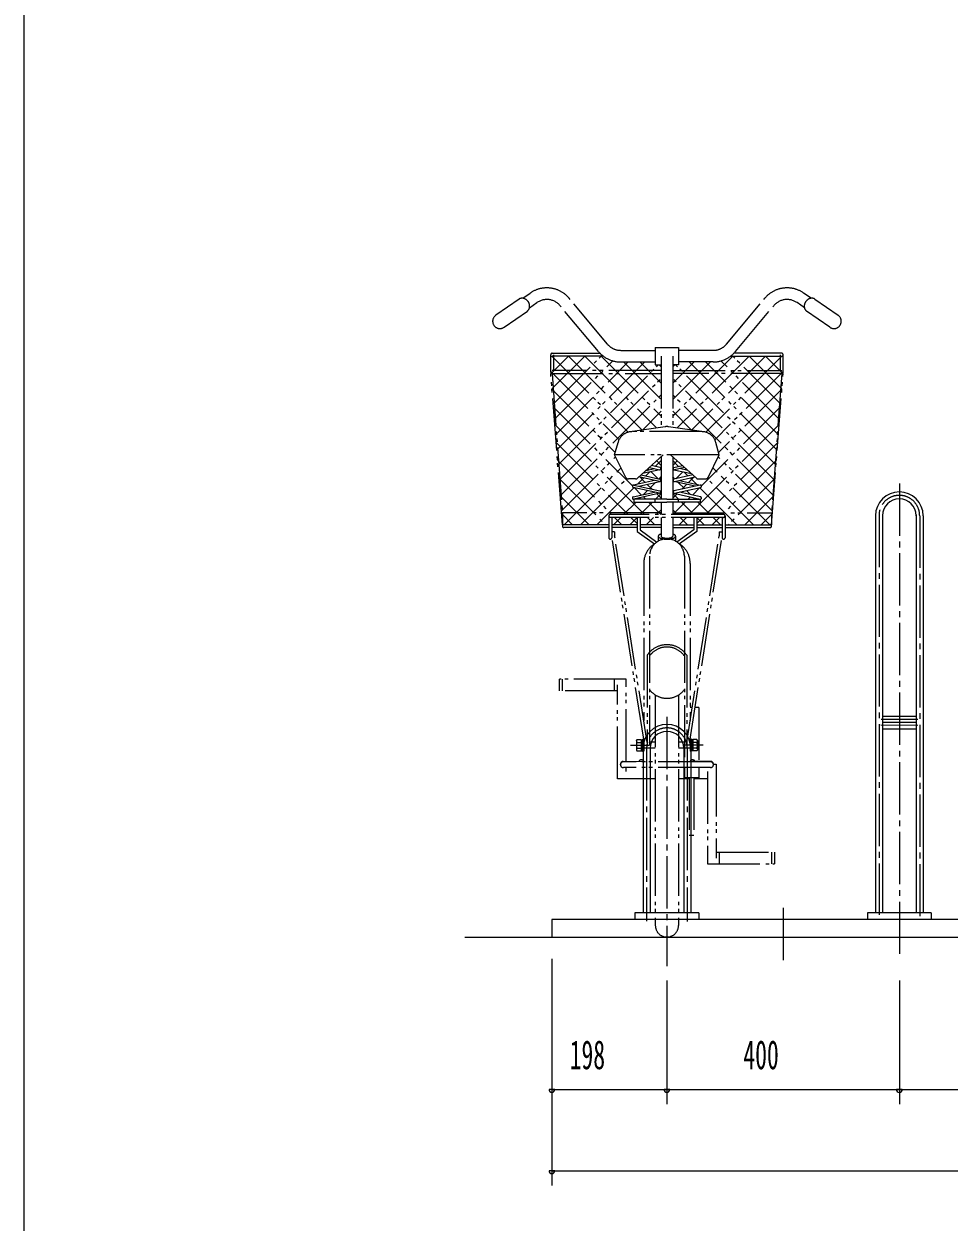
# Model space of a CAD drawing. Units: millimetres, scale not verified. Extents: x -5740 to 5740, y -4020 to 4020.
# Drawn here: x -5740 to -4148, y -516 to 1546 of the extents above; entities that cross this region are included whole.
import ezdxf
from ezdxf.enums import TextEntityAlignment as Align

# ---------------------------------------------------------------- set-up
doc = ezdxf.new("R2010")
doc.units = ezdxf.units.MM
doc.header["$LTSCALE"] = 10
doc.linetypes.add('CHAIN2', pattern=[12, 9, -1, 1, -1])
doc.linetypes.add('DOUBLE_CHAIN2', pattern=[12.8, 9, -1, 0.6, -0.6, 0.6, -1])
for name, color, linetype, lineweight in [('0-0_0', 2, 'DOUBLE_CHAIN2', 18), ('0-2_2_0_BOLD', 7, 'Continuous', 18), ('0-4_2_2_CENTER', 3, 'CHAIN2', 18), ('0-5_2_5_DIM', 3, 'Continuous', 18), ('0-7_F_F_', 5, 'Continuous', 18)]:
    doc.layers.add(name, color=color, linetype=linetype, lineweight=lineweight)
doc.layers.add('0-9_2-C', color=7, linetype='Continuous')
doc.styles.add('ＭＳ ゴシック', font='')
doc.styles.get('ＭＳ ゴシック').set_extended_font_data('MS Gothic')

# ---------------------------------------------------------------- blocks, each defined once
blk = doc.blocks.new('cyc02s_2')
at = {"layer": '0-0_0'}
for p, q in [((-254.56, 1098.17), (-294.64, 1070.26)), ((-248.03, 1099.67), (-235.3, 1108.53)), ((-102.56, 1020.77), (-168.35, 1099.55)), ((102.56, 1020.77), (168.35, 1099.55)), ((248.03, 1099.67), (235.3, 1108.53)), ((254.56, 1098.17), (294.64, 1070.26)), ((-280.36, 1049.74), (-240.27, 1077.65)), ((-236.6, 1083.25), (-223.87, 1092.12)), ((-117.91, 1007.95), (-183.7, 1086.73)), ((117.91, 1007.95), (183.7, 1086.73)), ((236.6, 1083.25), (223.87, 1092.12)), ((280.36, 1049.74), (240.27, 1077.65)), ((-20, 1015), (-20, 985)), ((-200, 972.65), (-200, 1002.49)), ((-200, 997.98), (-197.99, 999.99)), ((-199.97, 969.73), (-169.71, 999.99)), ((-197.99, 999.99), (-67, 869)), ((-197.95, 943.46), (-141.42, 999.99)), ((-197.5, 1004.99), (-115.23, 1004.99)), ((-109.52, 999.99), (-197.5, 999.99)), ((-195, 1002.49), (-195, 975.15)), ((-193.91, 890.93), (-93, 991.85)), ((-191.89, 864.66), (-66.56, 990)), ((-189.88, 838.4), (-38.27, 990)), ((-169.71, 999.99), (-42.5, 872.78)), ((-141.42, 999.99), (-17.78, 876.34)), ((-79.54, 1010), (-20, 1010)), ((-79.54, 990), (-20, 990)), ((-74.86, 990), (-10, 925.14)), ((-46.58, 990), (-10, 953.42)), ((-10, 1000), (-10, 877.47)), ((10, 1000), (10, 877.47)), ((46.58, 990), (10, 953.42)), ((74.86, 990), (10, 925.14)), ((141.42, 999.99), (17.78, 876.34)), ((79.54, 1010), (20, 1010)), ((79.54, 990), (20, 990)), ((189.88, 838.4), (38.27, 990)), ((169.71, 999.99), (42.5, 872.78)), ((191.89, 864.66), (66.56, 990)), ((193.91, 890.93), (93, 991.85)), ((109.52, 999.99), (197.5, 999.99)), ((197.5, 1004.99), (115.23, 1004.99)), ((197.95, 943.46), (141.42, 999.99)), ((199.97, 969.73), (169.71, 999.99)), ((195, 1002.49), (195, 975.15)), ((200, 972.65), (200, 1002.49)), ((-200, 973.72), (-82.4, 856.11)), ((-200, 970.15), (-10, 970.15)), ((-180, 709.85), (-200, 970.15)), ((-197.79, 970.15), (-180, 730.01)), ((-10, 975.15), (-197.5, 975.15)), ((-187.86, 812.13), (-14.99, 985)), ((-20, 985), (-10, 985)), ((-13.3, 985), (-10, 981.71)), ((13.3, 985), (10, 981.71)), ((10, 975.15), (197.5, 975.15)), ((200, 970.15), (10, 970.15)), ((187.86, 812.13), (14.99, 985)), ((200, 973.72), (82.4, 856.11)), ((197.79, 970.15), (180, 730.01)), ((180, 709.85), (200, 970.15)), ((-185.84, 785.87), (-10, 961.71)), ((185.84, 785.87), (10, 961.71)), ((-197.94, 943.37), (-88.84, 834.27)), ((-183.82, 759.6), (-10, 933.42)), ((183.82, 759.6), (10, 933.42)), ((197.94, 943.37), (88.84, 834.27)), ((-195.59, 912.74), (-59.43, 776.57)), ((195.59, 912.74), (59.43, 776.57)), ((-42.33, 872.81), (-10, 905.14)), ((42.33, 872.81), (10, 905.14)), ((-193.23, 882.1), (-38.64, 727.5)), ((-2.84, 878.5), (-63.57, 869.75)), ((60, 870), (-60, 870)), ((63.57, 869.75), (2.84, 878.5)), ((193.23, 882.1), (38.64, 727.5)), ((-190.88, 851.46), (-66.92, 727.5)), ((190.88, 851.46), (66.92, 727.5)), ((90, 830), (84.12, 851.58)), ((-181.8, 733.33), (-88.38, 826.75)), ((-70.72, 791.34), (-90, 830)), ((-50.76, 789.85), (-6.22, 830)), ((-10, 826.59), (-10, 753.77)), ((50.76, 789.85), (6.22, 830)), ((10, 826.59), (10, 753.77)), ((181.8, 733.33), (88.38, 826.75)), ((-188.53, 820.82), (-95.21, 727.5)), ((-177, 709.85), (-78.97, 807.88)), ((-12.06, 804.49), (-42, 797.74)), ((-35.94, 803.21), (-21.61, 806.44)), ((-32.55, 806.26), (-30.68, 804.4)), ((-30.21, 808.38), (-12.94, 804.49)), ((-12.07, 808.39), (-26.57, 811.66)), ((-24.5, 805.79), (-23.43, 806.85)), ((-20.09, 810.2), (-10, 820.28)), ((-17.67, 819.67), (-10, 812)), ((20.09, 810.2), (10, 820.28)), ((17.67, 819.67), (10, 812)), ((12.06, 804.49), (42, 797.74)), ((12.07, 808.39), (26.57, 811.66)), ((30.21, 808.38), (12.94, 804.49)), ((35.94, 803.21), (21.61, 806.44)), ((24.5, 805.79), (23.43, 806.85)), ((32.55, 806.26), (30.68, 804.4)), ((177, 709.85), (78.97, 807.88)), ((188.53, 820.82), (95.21, 727.5)), ((-186.17, 790.18), (-105.84, 709.85)), ((-148.72, 709.85), (-69.1, 789.47)), ((-54.11, 788.57), (-66.24, 788.57)), ((-21.61, 786.17), (-57.5, 778.08)), ((-50.66, 779.63), (-39.98, 790.31)), ((-48.4, 776.04), (-12.06, 784.22)), ((-12.94, 784.22), (-48.2, 792.16)), ((-46.3, 791.73), (-37.22, 782.65)), ((-44.56, 795.44), (-12.06, 788.12)), ((-36.63, 793.65), (-29.79, 800.5)), ((-27.33, 801.05), (-15.09, 788.8)), ((-13.55, 788.45), (-10, 792)), ((-11.06, 784.78), (-10, 783.72)), ((13.55, 788.45), (10, 792)), ((11.06, 784.78), (10, 783.72)), ((44.56, 795.44), (12.06, 788.12)), ((48.4, 776.04), (12.06, 784.22)), ((12.94, 784.22), (48.2, 792.16)), ((27.33, 801.05), (15.09, 788.8)), ((21.61, 786.17), (57.5, 778.08)), ((36.63, 793.65), (29.79, 800.5)), ((46.3, 791.73), (37.22, 782.65)), ((50.66, 779.63), (39.98, 790.31)), ((54.11, 788.57), (66.24, 788.57)), ((148.72, 709.85), (69.1, 789.47)), ((186.17, 790.18), (105.84, 709.85)), ((-120.43, 709.85), (-56.52, 773.76)), ((-12.94, 763.95), (-57.94, 774.08)), ((-57.94, 757.72), (-21.61, 765.9)), ((-57.06, 777.99), (-12.06, 767.85)), ((-12.06, 763.95), (-57.06, 753.82)), ((-56.64, 773.79), (-43.76, 760.91)), ((-40.31, 761.69), (-33.43, 768.57)), ((-33.88, 779.31), (-25.43, 770.86)), ((-30.09, 771.91), (-19.44, 782.56)), ((-19.95, 753.77), (-10, 763.72)), ((19.95, 753.77), (10, 763.72)), ((57.06, 777.99), (12.06, 767.85)), ((12.06, 763.95), (57.06, 753.82)), ((12.94, 763.95), (57.94, 774.08)), ((30.09, 771.91), (19.44, 782.56)), ((57.94, 757.72), (21.61, 765.9)), ((33.88, 779.31), (25.43, 770.86)), ((40.31, 761.69), (33.43, 768.57)), ((56.64, 773.79), (43.76, 760.91)), ((120.43, 709.85), (56.52, 773.76)), ((-183.82, 759.54), (-134.13, 709.85)), ((-74.5, 727.5), (-53.23, 748.77)), ((-57.06, 748.77), (0, 748.77)), ((-48.23, 753.77), (-45.6, 756.4)), ((-46.21, 727.5), (-24.95, 748.77)), ((-40.42, 757.56), (-36.62, 753.77)), ((-31.62, 748.77), (-10.35, 727.5)), ((-20, 748.77), (-20, 753.77)), ((-17.33, 762.76), (-10, 755.43)), ((-10, 748.77), (-10, 727.5)), ((0, 753.77), (57.06, 753.77)), ((57.06, 748.77), (0, 748.77)), ((17.33, 762.76), (10, 755.43)), ((10, 748.77), (10, 727.5)), ((31.62, 748.77), (10.35, 727.5)), ((20, 748.77), (20, 753.77)), ((46.21, 727.5), (24.95, 748.77)), ((40.42, 757.56), (36.62, 753.77)), ((48.23, 753.77), (45.6, 756.4)), ((74.5, 727.5), (53.23, 748.77)), ((57.06, 753.77), (57.06, 748.77)), ((183.82, 759.54), (134.13, 709.85)), ((-181.46, 728.9), (-162.41, 709.85)), ((-10, 730.01), (-180, 730.01)), ((-180, 730.01), (-180, 709.85)), ((-100, 725), (-100, 687.5)), ((97.5, 727.5), (-97.5, 727.5)), ((97.5, 722.5), (-97.5, 722.5)), ((-95, 722.5), (-95, 687.5)), ((-92.15, 709.85), (-79.5, 722.5)), ((-90.21, 722.5), (-77.56, 709.85)), ((-63.86, 709.85), (-51.25, 722.47)), ((-61.92, 722.5), (-51.25, 711.83)), ((-35.58, 709.85), (-22.93, 722.5)), ((-33.64, 722.5), (-20.99, 709.85)), ((-17.93, 727.5), (-10, 735.43)), ((-10, 722.5), (-10, 690)), ((17.93, 727.5), (10, 735.43)), ((10, 730.01), (180, 730.01)), ((10, 722.5), (10, 690)), ((33.64, 722.5), (20.99, 709.85)), ((35.58, 709.85), (22.93, 722.5)), ((51.25, 722.5), (51.25, 698.25)), ((61.92, 722.5), (51.25, 711.83)), ((63.86, 709.85), (51.25, 722.47)), ((90.21, 722.5), (77.56, 709.85)), ((92.15, 709.85), (79.5, 722.5)), ((95, 722.5), (95, 687.5)), ((100, 725), (100, 687.5)), ((181.46, 728.9), (162.41, 709.85)), ((180, 730.01), (180, 709.85)), ((-100, 709.85), (-180, 709.85)), ((-100, 704.85), (-177.5, 704.85)), ((-51.25, 709.85), (-95, 709.85)), ((-51.25, 704.85), (-95, 704.85)), ((-10, 709.85), (-46.25, 709.85)), ((-10, 704.85), (-46.25, 704.85)), ((10, 709.85), (46.25, 709.85)), ((10, 704.85), (46.25, 704.85)), ((51.25, 709.85), (95, 709.85)), ((51.25, 704.85), (95, 704.85)), ((100, 709.85), (180, 709.85)), ((100, 704.85), (177.5, 704.85)), ((-90, 697.45), (-95, 697.45)), ((-40, 340.7), (-95, 690)), ((-90, 697.45), (-90, 690.39)), ((-34, 334.74), (-90, 690.39)), ((-15, 690), (-15, 681.38)), ((15, 690), (15, 681.38)), ((51.25, 698.25), (21.4, 676.89)), ((34, 334.74), (90, 690.39)), ((40, 340.7), (95, 690)), ((90, 697.45), (90, 690.39)), ((90, 697.45), (95, 697.45)), ((-40, 643.1), (-40, 372.85)), ((-30, 655.4), (-30, 330.2)), ((30, 655.4), (30, 301.58)), ((40, 643.1), (40, 372.85)), ((-34, 485.16), (-34, 330.2)), ((34, 485.16), (34, 330.2)), ((-70, 443.99), (-185, 443.99)), ((-180, 423.99), (-180, 443.99)), ((-90, 423.99), (-90, 443.99)), ((-70, 302.52), (-70, 443.99)), ((-20, 416.79), (-20, 20)), ((20, 416.79), (20, 20)), ((43.52, 395.2), (40, 395.2)), ((55, 395.2), (48.58, 395.2)), ((55, 395.2), (55, 302.76)), ((-62.5, 330.2), (-30, 330.2)), ((-52.5, 338.45), (-51.6, 340.02)), ((-51.6, 340.02), (-44.5, 340.02)), ((-51.6, 335.11), (-44.5, 335.11)), ((-44.5, 340.02), (-44.5, 320.38)), ((-44.5, 339.6), (-42, 339.6)), ((-42, 330.2), (-44.5, 332.7)), ((-44.5, 330.2), (-42, 327.7)), ((-42, 340.7), (-42, 319.7)), ((-20, 335.2), (-30, 335.2)), ((30, 335.2), (20, 335.2)), ((62.5, 330.2), (30, 330.2)), ((40, 340.7), (40, 319.7)), ((42, 340.7), (40, 340.7)), ((42, 340.7), (42, 319.7)), ((44.5, 339.6), (42, 339.6)), ((42, 330.2), (44.5, 332.7)), ((44.5, 330.2), (42, 327.7)), ((44.5, 340.02), (44.5, 320.38)), ((51.6, 335.11), (44.5, 335.11)), ((52.5, 338.45), (52.5, 321.95)), ((-51.6, 325.29), (-44.5, 325.29)), ((-44.5, 320.8), (-42, 320.8)), ((-42, 319.7), (-40, 319.7)), ((-20, 325.2), (-40, 325.2)), ((40, 325.2), (20, 325.2)), ((42, 319.7), (40, 319.7)), ((44.5, 320.8), (42, 320.8)), ((51.6, 325.29), (44.5, 325.29)), ((51.6, 320.38), (44.5, 320.38)), ((52.5, 321.95), (51.6, 320.38)), ((-80, 296.58), (-80, 297.44)), ((-75.08, 302.44), (-44.08, 302.93)), ((75, 301.58), (-75, 301.58)), ((75, 291.58), (-75, 291.58)), ((-70, 285), (-70, 291.58)), ((30, 291.58), (30, 274.32)), ((75.08, 302.44), (44.08, 302.93)), ((55, 291.58), (55, 274.32)), ((80, 296.58), (80, 297.44)), ((38.5, 272.5), (20, 272.5)), ((55, 274.32), (30, 274.32)), ((38.5, 274.32), (38.5, 175)), ((46.5, 274.32), (46.5, 175)), ((70, 272.5), (46.5, 272.5)), ((70, 285), (70, 126.01)), ((46.5, 175), (38.5, 175)), ((85, 146.01), (185, 146.01)), ((90, 146.01), (90, 126.01)), ((180, 146.01), (180, 126.01)), ((185, 146.01), (185, 126.01)), ((70, 126.01), (185, 126.01))]:
    blk.add_line(p, q, dxfattribs=at)
for points in [[(-20, 1015), (20, 1015), (20, 985), (10, 985)], [(-195.93, 917.2), (-113.14, 999.99), (-10, 896.85)], [(195.93, 917.2), (113.14, 999.99), (10, 896.85)], [(200, 997.98), (197.99, 999.99), (67, 869)], [(70.72, 791.34), (90, 830), (-90, 830), (-84.12, 851.57)], [(0, 753.77), (-57.06, 753.77), (-57.06, 748.77)], [(-51.25, 722.5), (-51.25, 698.25), (-21.4, 676.89)], [(-46.25, 722.5), (-46.25, 700.82), (-17.16, 680.01)], [(46.25, 722.5), (46.25, 700.82), (17.16, 680.01)], [(-85, 423.99), (-185, 423.99), (-185, 443.99)], [(-20, 272.5), (-85, 272.5), (-85, 433.99)], [(-52.5, 338.45), (-52.5, 321.95), (-51.6, 320.38), (-44.5, 320.38)], [(-42, 340.7), (-40, 340.7), (-40, 319.7)], [(52.5, 338.45), (51.6, 340.02), (44.5, 340.02)], [(80, 297.5), (85, 297.5), (85, 136.01)]]:
    blk.add_lwpolyline(points, dxfattribs=at)
for centre, radius, start, end in [((-206.73, 1067.5), 50, 39.86438, 124.84761), ((206.73, 1067.5), 50, 55.15239, 140.13562), ((-206.73, 1067.5), 30, 39.86449, 124.84761), ((206.73, 1067.5), 30, 55.15239, 140.13551), ((-287.5, 1060), 12.5, 124.84708, 304.84773), ((287.5, 1060), 12.5, 235.15227, 55.15292), ((-79.54, 1040), 30, 219.86449, 270), ((79.54, 1040), 30, 270, 320.13551), ((-197.5, 1002.49), 2.5, 90, 180), ((-79.54, 1040), 50, 219.86438, 270), ((79.54, 1040), 50, 270, 320.13562), ((197.5, 1002.49), 2.5, 0, 90), ((-197.5, 972.65), 2.5, 180, 270), ((197.5, 972.65), 2.5, 270, 0), ((-60, 845), 25, 90, 164.75688), ((0, 858.79), 19.91, 81.79861, 98.20139), ((60, 845), 25, 15.24312, 90), ((-12.5, 806.44), 2, 257.31407, 77.31406), ((12.5, 806.44), 2, 102.68381, 282.68593), ((-66.24, 793.57), 5, 206.50497, 270), ((-54.11, 793.57), 5, 270, 312.02835), ((-12.5, 786.17), 2, 257.31407, 77.31406), ((12.5, 786.17), 2, 102.68381, 282.68593), ((54.11, 793.57), 5, 227.97165, 270), ((66.24, 793.57), 5, 270, 333.49503), ((-57.5, 776.03), 2, 77.31406, 257.31406), ((-12.5, 765.9), 2, 257.31407, 77.31406), ((12.5, 765.9), 2, 102.68381, 282.68593), ((57.5, 776.03), 2, 282.68381, 102.68594), ((-57.5, 755.77), 2, 102.69742, 282.69742), ((57.5, 755.77), 2, 257.30045, 77.30258), ((-97.5, 725), 2.5, 90, 270), ((97.5, 725), 2.5, 270, 90), ((-177.5, 707.35), 2.5, 90, 270), ((177.5, 707.35), 2.5, 270, 90), ((-97.5, 687.5), 2.5, 180, 0), ((0, 655.4), 30, 0.00034, 179.99966), ((97.5, 687.5), 2.5, 180, 0), ((0, 643.1), 40, 120.12849, 180), ((0, 643.1), 40, 0, 59.87151), ((0, 462.14), 41.06, 34.1051, 145.89534), ((0, 462.14), 37.06, 35.95757, 144.04259), ((0, 448.71), 37.67, 217.21396, 322.78557), ((-48.72, 337.56), 3.78, 180, 220.42831), ((-38.72, 330.2), 13.78, 159.1357, 200.8643), ((48.72, 337.56), 3.78, 319.57169, 0), ((38.72, 330.2), 13.78, 339.1357, 20.8643), ((-48.72, 322.84), 3.78, 139.56885, 180), ((48.72, 322.84), 3.78, 0, 40.43115), ((-75, 297.44), 5, 90.90833, 180), ((-75, 296.58), 5, 90, 270), ((-44, 300), 5, 18.43083, 145.04608), ((44, 300), 5, 34.95392, 161.56917), ((75, 296.58), 5, 270, 90), ((75, 297.44), 5, 0, 89.09167), ((0, 20), 20, 180, 0)]:
    blk.add_arc(centre, radius, start, end, dxfattribs=at)
for centre, major_axis, ratio, start_param, end_param in [((-247.42, 1087.91), (7.14, -10.26), 0.8285, 0.0000072, 3.141586), ((247.42, 1087.91), (-7.14, -10.26), 0.8285, 3.1415993, 6.2831781), ((0, 690), (15, 0), 0.3389, 2.3005264, 3.1415927), ((0, 690), (-15, 0), 0.3389, 6.2831853, 9.424778), ((0, 690), (-10, 0), 0.3389, 6.2831853, 9.424778), ((0, 690), (15, 0), 0.3389, 6.2831853, 7.1242515)]:
    blk.add_ellipse(centre, major_axis=major_axis, ratio=ratio, start_param=start_param, end_param=end_param, dxfattribs=at)

msp = doc.modelspace()

# ---------------------------------------------------------------- linework, layer by layer
at = {"layer": '0-2_2_0_BOLD'}
for p, q in [((-4274.27, 699.55), (-4274.27, 15.69)), ((-4262.27, 700.78), (-4262.27, 15.69)), ((-4204.27, 700.78), (-4204.27, 15.69)), ((-4192.27, 699.55), (-4192.27, 15.69)), ((-4262.27, 354.59), (-4204.27, 354.59)), ((-4262.27, 343.82), (-4204.27, 343.82)), ((-4262.27, 332.39), (-4204.27, 332.39)), ((-4674.27, 299.19), (-4674.27, 15.69)), ((-4662.27, 299.19), (-4662.27, 15.69)), ((-4604.27, 299.19), (-4604.27, 15.69)), ((-4592.27, 299.19), (-4592.27, 15.69)), ((-2835.27, 4.19), (-4831.27, 4.19)), ((-4831.27, 4.19), (-4831.27, -25.81)), ((-4578.27, 15.69), (-4688.27, 15.69)), ((-4688.27, 15.69), (-4688.27, 4.19)), ((-4578.27, 15.69), (-4578.27, 4.19)), ((-4178.27, 15.69), (-4178.27, 4.19)), ((-4981.27, -25.81), (-2685.27, -25.81))]:
    msp.add_line(p, q, dxfattribs=at)
msp.add_lwpolyline([(-4178.27, 15.69), (-4288.27, 15.69), (-4288.27, 4.19)], dxfattribs=at)
for centre, radius in [((-4233.27, 699.55), 41), ((-4233.27, 699.55), 29), ((-4633.27, 299.19), 41), ((-4633.27, 299.19), 29)]:
    msp.add_arc(centre, radius, 0, 180, dxfattribs=at)
at = {"layer": '0-4_2_2_CENTER'}
for p, q in [((-4233.27, 755.01), (-4233.27, -61)), ((-4268.27, 700.78), (-4268.27, 12.41)), ((-4198.27, 699.55), (-4198.27, 10.19)), ((-4633.27, 353.43), (-4633.27, -75.81)), ((-4201.47, 338.41), (-4265.17, 338.69)), ((-4201.47, 348.59), (-4264.67, 348.59)), ((-4668.27, 299.19), (-4668.27, 1.39)), ((-4598.27, 299.19), (-4598.27, 0.69)), ((-4433.27, 24.19), (-4433.27, -75.81))]:
    msp.add_line(p, q, dxfattribs=at)
for centre in [(-4233.27, 699.55), (-4633.27, 299.19)]:
    msp.add_arc(centre, 35, 0, 180, dxfattribs=at)
at = {"layer": '0-5_2_5_DIM'}
for p, q in [((-4831.27, -63.31), (-4831.27, -453.31)), ((-4633.27, -100.81), (-4633.27, -313.31)), ((-4233.27, -100.81), (-4233.27, -313.31)), ((-4826.27, -288.31), (-4836.27, -288.31)), ((-4831.27, -288.31), (-2835.27, -288.31)), ((-4628.27, -288.31), (-4638.27, -288.31)), ((-4228.27, -288.31), (-4238.27, -288.31)), ((-4826.27, -428.31), (-4836.27, -428.31)), ((-4831.27, -428.31), (-2835.27, -428.31))]:
    msp.add_line(p, q, dxfattribs=at)
for centre in [(-4831.27, -288.31), (-4633.27, -288.31), (-4233.27, -288.31), (-4831.27, -428.31)]:
    msp.add_arc(centre, 5, 180, 0, dxfattribs=at)
at = {"layer": '0-7_F_F_'}
msp.add_line((-5740, 4020), (-5740, -4020), dxfattribs=at)

# ---------------------------------------------------------------- block references
at = {"layer": '0-9_2-C'}
msp.add_blockref('cyc02s_2', (-4633.27, -25.81), dxfattribs=at)

# ---------------------------------------------------------------- texts
at = {"layer": '0-5_2_5_DIM', "color": 7, "style": 'ＭＳ ゴシック', "width": 0.6}
for s, p in [('198', (-4800.77, -268.31)), ('400', (-4501.77, -268.31))]:
    msp.add_text(s, height=49.85, dxfattribs=at).set_placement(p, align=Align.BOTTOM_LEFT)

doc.saveas('drawing.dxf')
